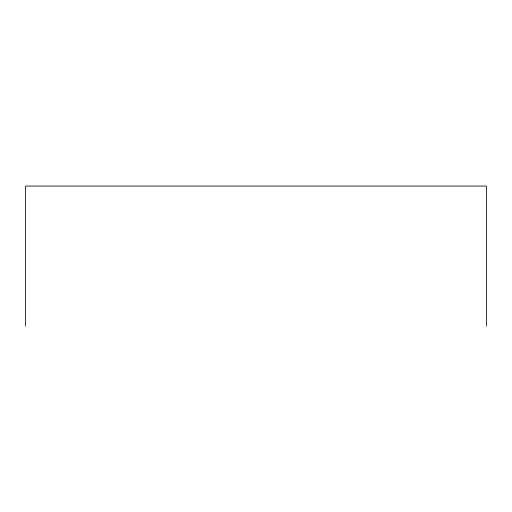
<?xml version="1.0" encoding="UTF-8"?>
<svg xmlns="http://www.w3.org/2000/svg" width="512" height="512" viewBox="0 0 512 512"><rect width="100%" height="100%" fill="white"/><g stroke="black" fill="none" stroke-linecap="round" stroke-linejoin="round"><path stroke-width="0.77" d="M486.4 325.946L486.4 186.054L25.6 186.054L25.6 325.946"/></g></svg>
